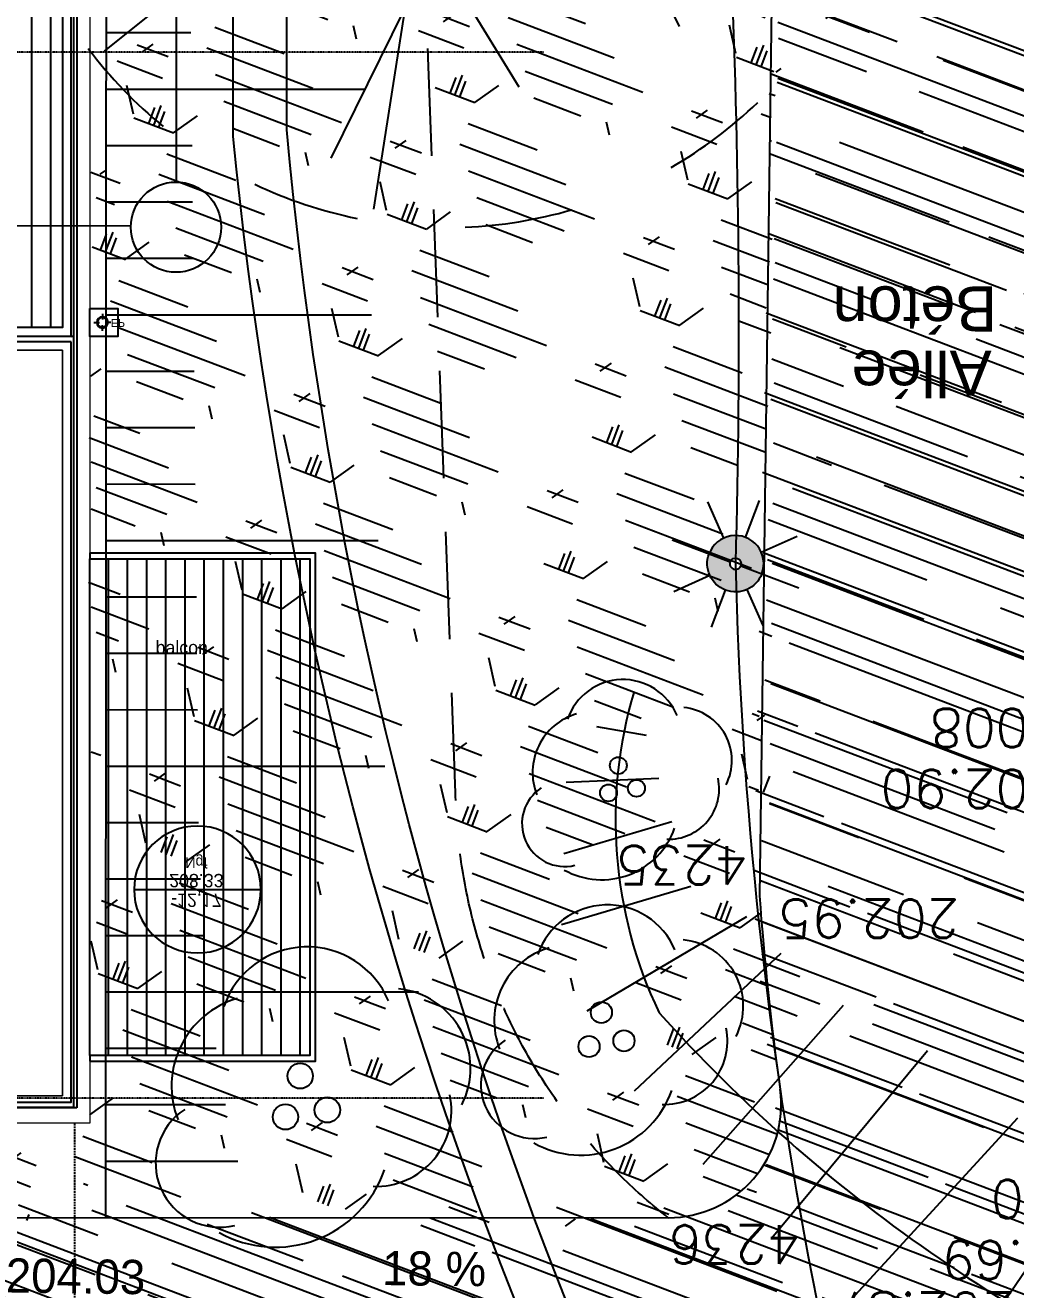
# Model space of a CAD drawing. Extents: x -594 to 29166, y -5797 to 14313.
# Drawn here: x 11911 to 12789, y 2165 to 3285 of the extents above; entities that cross this region are included whole.
import ezdxf
from ezdxf.enums import TextEntityAlignment as Align
from ezdxf.lldxf.tags import DXFTag

# ---------------------------------------------------------------- set-up
doc = ezdxf.new("R2010")
doc.units = 0
for name, pattern in [('CACHE2', [4.762499999999999, 3.175, -1.5875]), ('Style de ligne -1', [0.41664, 0.20828, -0.20836]), ('Style de ligne -15', [2.0832800000000002, 1.25, -0.41656, 0.1388600000000001, -0.2778600000000001])]:
    doc.linetypes.add(name, pattern=pattern)
doc.layers.get('0').update_dxf_attribs({"color": 252})
for name, color, linetype in [('A SITE', 252, 'Continuous'), ('B GÈnÈral_Hatch', 252, 'Continuous'), ('B Général', 252, 'Continuous'), ('C ANNOTATIONS-axes horizontaux', 252, 'Style de ligne -1'), ('C ANNOTATIONS-niveaux', 252, 'Continuous'), ('C ANNOTATIONS-prestations', 252, 'Continuous'), ('C ANNOTATIONS-texte', 252, 'Continuous'), ('Fond topo - VEG', 252, 'Continuous'), ('Fond topo - VOI_TXT', 252, 'Continuous'), ('Fond topo - Z_500', 252, 'Continuous'), ('prlm-VRD', 252, 'Continuous'), ('SA - arbuste', 252, 'Continuous'), ('SA - bât C', 252, 'Continuous'), ('SA - béton balayé', 252, 'Continuous'), ('SA - couvre sol', 252, 'Continuous'), ('SA - ECL-réso', 252, 'Eclairage public'), ('SA - emmarchements', 252, 'Continuous'), ('SA - EP-réso', 252, 'EP'), ('SA - EU-réso', 252, 'EU'), ('SA - limite revêtement', 252, 'Continuous'), ('SA - Talus', 252, 'Continuous')]:
    doc.layers.add(name, color=color, linetype=linetype)
for name, color, linetype, plot in [('Fond topo - N', 252, 'Continuous', False), ('Fond topo - NCACHE', 252, 'Continuous', False), ('Fond topo - ZCACHE', 252, 'Continuous', False)]:
    doc.layers.add(name, color=color, linetype=linetype, plot=plot)
doc.layers.add('Fond topo - P', color=252, linetype='Continuous', lineweight=50)
doc.layers.add('Fond topo - VOI', color=252, linetype='Continuous', lineweight=25)
doc.styles.add('2000_ARIAL', font='arial.ttf', dxfattribs={"height": 0.400000006})
doc.styles.add('Arial', font='arial.ttf')
doc.styles.add('Eurostile', font='')
doc.styles.add('Lignes', font='arial.ttf', dxfattribs={"height": 0.35})
doc.styles.add('SIMPLEX', font='simplex_.ttf', dxfattribs={"height": 1.25})
doc.styles.get('Eurostile').set_extended_font_data('Eurostile')
tags = doc.linetypes.add('Eclairage public', pattern='A,5,-0.25,["ECL",Lignes,S=1,R=0,X=0,Y=-0.18],-1.25', length=6.5).pattern_tags.tags
tags[15:16] = [DXFTag(74, 4), DXFTag(75, 0), DXFTag(340, '0'), DXFTag(46, 0.0), DXFTag(50, 0.0), DXFTag(44, 0.0), DXFTag(45, 0.0)]
tags[4:5] = [DXFTag(74, 4), DXFTag(75, 0), DXFTag(340, '0'), DXFTag(46, 0.0), DXFTag(50, 0.0), DXFTag(44, 0.0), DXFTag(45, 0.0)]
tags = doc.linetypes.add('EP', pattern='A,5,-0.25,["EP",Lignes,S=1,R=0,X=0,Y=-0.18],-1.25', length=6.5).pattern_tags.tags
tags[15:16] = [DXFTag(74, 4), DXFTag(75, 0), DXFTag(340, '0'), DXFTag(46, 0.0), DXFTag(50, 0.0), DXFTag(44, 0.0), DXFTag(45, 0.0)]
tags[4:5] = [DXFTag(74, 4), DXFTag(75, 0), DXFTag(340, '0'), DXFTag(46, 0.0), DXFTag(50, 0.0), DXFTag(44, 0.0), DXFTag(45, 0.0)]
tags = doc.linetypes.add('EU', pattern='A,5,-0.25,["EU",Lignes,S=1,R=0,X=0,Y=-0.18],-1.25', length=6.5).pattern_tags.tags
tags[15:16] = [DXFTag(74, 4), DXFTag(75, 0), DXFTag(340, '0'), DXFTag(46, 0.0), DXFTag(50, 0.0), DXFTag(44, 0.0), DXFTag(45, 0.0)]
tags[4:5] = [DXFTag(74, 4), DXFTag(75, 0), DXFTag(340, '0'), DXFTag(46, 0.0), DXFTag(50, 0.0), DXFTag(44, 0.0), DXFTag(45, 0.0)]
tags = doc.linetypes.add('L16', pattern=[0.37500001490116125, 0.300000011920929, -0.07500000298023224]).pattern_tags.tags
tags[6:7] = [DXFTag(74, 4), DXFTag(75, 0), DXFTag(340, '0'), DXFTag(46, 0.0), DXFTag(50, 0.0), DXFTag(44, 0.0), DXFTag(45, 0.0)]
tags[4:5] = [DXFTag(74, 4), DXFTag(75, 0), DXFTag(340, '0'), DXFTag(46, 0.0), DXFTag(50, 0.0), DXFTag(44, 0.0), DXFTag(45, 0.0)]
pattern_1 = [(90, (0, 0), (17, 0), [])]

# ---------------------------------------------------------------- blocks, each defined once
blk = doc.blocks.new('B n0.Groupe-7-1')
at = {"layer": 'B GÈnÈral_Hatch', "linetype": 'Continuous'}
h = blk.add_hatch(dxfattribs=at)
h.set_pattern_fill('PLATELAGE BOIS', color=256, style=0, pattern_type=2)
h.set_pattern_definition(pattern_1)
h.paths.add_polyline_path([(122276.6459955794, -123595.2800165533), (122276.6459955794, -123155.2800165533), (122471.6459955211, -123155.2800165533), (122471.6459955211, -123595.2800165533)])
at = {"layer": 'B Général', "linetype": 'Continuous', "flags": 128}
for points in [[(122276.6459955211, -123600.2800165533), (122476.6459954627, -123600.2800165533), (122476.6459955211, -123150.2800165533), (122276.6459955794, -123150.2800165533), (122276.6459955794, -123155.2800165533), (122471.6459955211, -123155.2800165533), (122471.6459954627, -123595.2800165533), (122276.6459955211, -123595.2800165533)], [(122276.6459955794, -123595.2800165533), (122276.6459955794, -123155.2800165533), (122471.6459955211, -123155.2800165533), (122471.6459955211, -123595.2800165533)]]:
    blk.add_lwpolyline(points, close=True, dxfattribs=at)
blk = doc.blocks.new('B n0.Alti BAT B R-4')
at = {"layer": 'C ANNOTATIONS-niveaux', "linetype": 'Continuous'}
blk.add_line((-55.25000000055847, -0.1587500055152475), (57.24999999944153, -0.1587499942842271), dxfattribs=at)
blk.add_circle((0.9999999994415362, -0.1587499999001181), 56.24999999999999, dxfattribs=at)
at = {"layer": 'C ANNOTATIONS-niveaux', "attachment_point": 2, "rotation": 5.719209817114066e-09, "style": 'Eurostile'}
for s, insert, char_height, line_spacing_factor in [('-12,17', (-1.525933757643386e-09, 15.28703703703704), 11.75925925925926, 0.8945783132530121), ('208.33', (2.143331951221373e-10, -2.175462962963048), 11.75925925925926, 0.8945783132530121), ('Ngf', (1.913994740065516e-09, -19.20287037037046), 9.407407407407408, 0.8945783132530118)]:
    blk.add_mtext(s, dxfattribs=dict(at, insert=insert, char_height=char_height, line_spacing_factor=line_spacing_factor))
blk = doc.blocks.new('B n0.EP')
at = {"layer": 'B Général', "linetype": 'Continuous'}
for p, q in [((-7.5, 0), (-2.5, 0)), ((0, 7.5), (0, 2.5)), ((7.5, 0), (2.5, 0)), ((0, -7.5), (0, -2.5))]:
    blk.add_line(p, q, dxfattribs=at)
at = {"layer": 'B Général', "linetype": 'Continuous', "flags": 128}
for points in [[(-5, 0, -0.9999999999999999), (4.999999999999992, 0, -0.9999999999999999)], [(-4.333333333333333, 0, -0.9999999999999999), (4.333333333333326, 0, -0.9999999999999999)]]:
    blk.add_lwpolyline(points, format="xyb", close=True, dxfattribs=at)
at = {"layer": 'C ANNOTATIONS-prestations', "insert": (7.5, 3.986388888888887), "char_height": 7.055555555555555, "attachment_point": 1, "line_spacing_factor": 0.8945783132530122, "style": 'Eurostile'}
blk.add_mtext('EP', dxfattribs=at)
blk = doc.blocks.new('B n0.Groupe-12-1')
at = {"layer": 'B Général', "linetype": 'Continuous', "flags": 128}
blk.add_lwpolyline([(122276.5401640738, -122933.2231684832), (122301.5401640738, -122933.2231684832), (122301.5401640738, -122958.2231684832), (122276.5401640738, -122958.2231684832)], close=True, dxfattribs=at)
at = {"layer": 'B Général', "xscale": -1, "rotation": 180}
blk.add_blockref('B n0.EP', (122287.7901640737, -122945.7141044684), dxfattribs=at)
blk = doc.blocks.new('B n0.Groupe-46-1')
at = {"layer": 'B GÈnÈral_Hatch', "linetype": 'Continuous'}
h = blk.add_hatch(dxfattribs=at)
h.set_pattern_fill('PLATELAGE BOIS', color=256, style=0, pattern_type=2)
h.set_pattern_definition(pattern_1)
h.paths.add_polyline_path([(121152.4824447329, -122450.3251997267), (122252.5401640738, -122450.3251997267), (122252.5401640738, -122950.3251997506), (121152.4824447329, -122950.3251997506)])
at = {"layer": 'B Général', "linetype": 'Continuous'}
blk.add_line((121142.4824447329, -122958), (122262.5401640738, -122958), dxfattribs=at)
at = {"layer": 'B Général', "linetype": 'Continuous', "lineweight": 18, "flags": 128}
for points in [[(121128.4824447671, -122450.3251996733), (121152.4824447671, -122450.3251996733), (121152.4824447671, -122950.3251997506), (122252.5401640738, -122950.3251997506), (122252.5401640738, -122450.3251996733), (122276.5401640738, -122450.3251996733), (122276.5401640738, -123655.2231682316), (121128.4824447671, -123655.2231682316)], [(121152.4824447671, -122970.3251997506), (121152.4824447671, -123631.2231682316), (122252.5401640738, -123631.2231682316), (122252.5401640738, -122970.3251997506), (121152.4824447671, -122970.3251997506)]]:
    blk.add_lwpolyline(points, close=True, dxfattribs=at)
at = {"layer": 'B Général', "linetype": 'Continuous', "flags": 128}
for points in [[(122265.0401640738, -123641.7231681965), (121141.9824447768, -123641.7231682395), (121141.9824447253, -122450.3251996734), (121146.9824447248, -122450.3251996732), (121146.982444749, -122957.9850160159), (122260.0401640738, -122958.0200382308), (122260.0401640738, -122450.3251996733), (122265.0401640738, -122450.3251996733)], [(121152.4824447329, -122450.3251997267), (122252.5401640738, -122450.3251997267), (122252.5401640738, -122950.3251997506), (121152.4824447329, -122950.3251997506)], [(122260.0401640738, -122963.0199476663), (121146.9824447492, -122962.9946551709), (121146.9824447671, -123636.7231682316), (122260.0401640738, -123636.7231682045)]]:
    blk.add_lwpolyline(points, close=True, dxfattribs=at)
blk.add_lwpolyline([(121142.4824447329, -122450.3241368637), (121142.4824447329, -123641.2231679514), (122262.5401640738, -123641.2231679514), (122262.5401640738, -122450.3251997267)], dxfattribs=at)
at = {"layer": 'B Général', "linetype": 'Continuous', "lineweight": 20, "flags": 128}
blk.add_lwpolyline([(121152.4824447671, -122970.3251997506), (122252.5401640738, -122970.3251997506), (122252.5401640738, -123631.2231682316), (121152.4824447671, -123631.2231682316)], close=True, dxfattribs=at)
at = {"layer": 'B Général'}
for name in ['B n0.Groupe-12-1', 'B n0.Groupe-7-1']:
    blk.add_blockref(name, (0, 0), dxfattribs=at)
at = {"layer": 'C ANNOTATIONS-niveaux', "xscale": -1, "rotation": 180}
blk.add_blockref('B n0.Alti BAT B R-4', (122371.0525407067, -123448.3957228079), dxfattribs=at)
at = {"layer": 'C ANNOTATIONS-texte', "insert": (122334.9578615856, -123227.8895674314), "char_height": 11.75925925925926, "attachment_point": 1, "line_spacing_factor": 0.8945783132530121, "style": 'Eurostile'}
blk.add_mtext('balcon\\P', dxfattribs=at)
blk = doc.blocks.new('A 90.MENSURA_TALSYM_5')
at = {"layer": 'SA - Talus'}
for p, q in [((1841158.055773993, 5171590.540957336), (1841160.196542903, 5171591.354368667)), ((1841157.878180539, 5171591.008354989), (1841158.57997795, 5171591.275011498)), ((1841158.233367448, 5171590.073559685), (1841158.944477518, 5171590.343754654)), ((1841158.410960902, 5171589.606162033), (1841159.126727302, 5171589.878126231)), ((1841158.588554357, 5171589.138764381), (1841159.308977087, 5171589.412497809)), ((1841158.766147811, 5171588.67136673), (1841160.963357082, 5171589.506223266)), ((1841158.943741266, 5171588.203969077), (1841159.673476655, 5171588.481240964)), ((1841159.12133472, 5171587.736571426), (1841159.855726439, 5171588.015612542)), ((1841159.476521629, 5171586.801776122), (1841161.730171261, 5171587.658077865)), ((1841159.298928175, 5171587.269173775), (1841160.037976224, 5171587.54998412)), ((1841159.654115084, 5171586.334378471), (1841160.402475792, 5171586.618727274)), ((1841159.831708538, 5171585.866980818), (1841160.584725576, 5171586.153098852)), ((1841160.186895447, 5171584.932185515), (1841162.496985441, 5171585.809932462)), ((1841160.009301993, 5171585.399583166), (1841160.766975361, 5171585.68747043)), ((1841160.364488902, 5171584.464787863), (1841161.132086691, 5171584.756446032)), ((1841160.542082356, 5171583.997390212), (1841161.325271029, 5171584.294972328)), ((1841160.897269265, 5171583.062594907), (1841163.488688074, 5171584.04723618)), ((1841160.719675811, 5171583.52999256), (1841161.531712426, 5171583.838535803)), ((1841161.07486272, 5171582.595197256), (1841161.989191766, 5171582.942607759)), ((1841161.252456174, 5171582.127799604), (1841162.244874484, 5171582.504881079)), ((1841161.430049629, 5171581.660401952), (1841162.524522931, 5171582.076260471))]:
    blk.add_line(p, q, dxfattribs=at)
blk = doc.blocks.new('A 90.200')
at = {"linetype": 'Continuous', "lineweight": -2}
blk.add_circle((0, 0), 0.4, dxfattribs=at)
blk = doc.blocks.new('A 90.Candélabre', base_point=(-13.42592592600001, -9.391534390999993))
for points in [[(-13.67592592600001, -9.391534390999993, -1), (-13.17592592600001, -9.391534390999993), (-13.37592592600001, -9.391534390999993, 1), (-13.475925926, -9.391534390999993)], [(-13.67592592600001, -9.391534390999993, -1), (-13.17592592600001, -9.391534390999993), (-13.37592592600001, -9.391534390999993, 1), (-13.475925926, -9.391534390999993)], [(-13.67592592600001, -9.391534390999993), (-13.475925926, -9.391534390999993, 1), (-13.37592592600001, -9.391534390999993), (-13.17592592600001, -9.391534390999993, -1)], [(-13.67592592600001, -9.391534390999993), (-13.475925926, -9.391534390999993, 1), (-13.37592592600001, -9.391534390999993), (-13.17592592600001, -9.391534390999993, -1)]]:
    blk.add_hatch(color=250).paths.add_polyline_path(points)
at = {"linetype": 'Continuous', "flags": 128}
for points in [[(-13.42592592600001, -9.141534390999993), (-13.42592592600001, -8.791534391999988)], [(-13.60270262100001, -9.214757695999992), (-13.850189994, -8.967270322999994)], [(-13.24914923200001, -9.214757696999996), (-13.001661857, -8.96727032199999)], [(-14.02592592600001, -9.391534390999993), (-13.67592592600001, -9.391534390999993)], [(-13.17592592600001, -9.391534390999993), (-12.825925927, -9.391534390999993)], [(-13.85018999600001, -9.815798461), (-13.60270262200001, -9.568311086999998)], [(-13.00166185800001, -9.815798458999993), (-13.249149231, -9.568311085999994)], [(-13.42592592600001, -9.991534390999988), (-13.42592592600001, -9.641534390999993)]]:
    blk.add_lwpolyline(points, dxfattribs=at)
for points in [[(-13.67592592600001, -9.391534390999993), (-13.475925926, -9.391534390999993, -1), (-13.37592592600001, -9.391534390999993), (-13.17592592600001, -9.391534390999993, 1)], [(-13.67592592600001, -9.391534390999993), (-13.475925926, -9.391534390999993, 1), (-13.37592592600001, -9.391534390999993), (-13.17592592600001, -9.391534390999993, -1)]]:
    blk.add_lwpolyline(points, format="xyb", close=True, dxfattribs=at)
blk = doc.blocks.new('A 90.PTOPO')
at = {"layer": 'Fond topo - NCACHE', "style": 'SIMPLEX'}
blk.add_attdef('MAT', text='', height=0.34, dxfattribs=at).set_placement((0.09999999986030161, -0.09999999962747097), align=Align.TOP_LEFT)
at = {"layer": 'Fond topo - ZCACHE', "style": 'SIMPLEX'}
blk.add_attdef('ALT', (0.09999999986030161, 0.09999999962747097), '', height=0.34, dxfattribs=at)
blk = doc.blocks.new('A 90.RESINEUX')
at = {"ltscale": 2}
for p, q in [((0.325816989, 0.248851468), (0.345816302, 0.168854217)), ((0.365815615, 0.248851468), (0.365815615, 0.188853529)), ((0.285818364, 0.238851811), (0.325816989, 0.15885456)), ((0.395814584, 0.238851811), (0.395814584, 0.188853529)), ((0.425813553, 0.228852155), (0.415813896, 0.188853529)), ((0.245819739, 0.218852498), (0.29581802, 0.138855248)), ((0.445812866, 0.208852842), (0.435813209, 0.188853529)), ((0.205821113, 0.198853186), (0.265819051, 0.108856279)), ((0.165822488, 0.178853873), (0.225820426, 0.07885731)), ((0.115824206, 0.148854904), (0.205821113, 0.038858684))]:
    blk.add_line(p, q, dxfattribs=at)
for centre, major_axis, ratio, start_param, end_param in [((0.346817063, 0.020858942), (0.141416496, 0.141416496), 0.9999999999984862, 0.2082352305735228, 0.9403659464662355), ((0.6156107310000001, -0.413017298), (-0.494244527, 0.494244527), 0.9999999999994863, 5.940864207087385, 6.402329262634387)]:
    blk.add_ellipse(centre, major_axis=major_axis, ratio=ratio, start_param=start_param, end_param=end_param, dxfattribs=at)
blk = doc.blocks.new('A 90.VEG12')
at = {"ltscale": 2}
for p, q in [((0.01815258799999997, 0.057406781), (0.100441039, 0.47293725)), ((0.05749608, 0.253444298), (0.145517598, 0.414706841)), ((0.037902722, 0.15845596), (-0.06593155700000003, 0.344147082)), ((-0.158788295, 0.086017079), (-0.245985314, 0.284587218)), ((0.04981112299999996, 0.033821695), (0.391570728, 0.285894318)), ((0.143890955, 0.107467204), (0.230033352, 0.253971609)), ((0.2917471699999999, 0.208620217), (0.392372872, 0.233301274)), ((-0.05229389700000003, 0.02983962500000001), (-0.383643778, 0.204631851)), ((-0.25001839, 0.135126714), (-0.3755999820000001, 0.091127132)), ((0.122915307, -0.02992704099999999), (0.317230371, 0.05540147100000001)), ((0.057557527, -0.01766878999999999), (0.411943876, -0.08413611500000001)), ((-0.05265807700000003, -0.029192154), (-0.412380265, -0.256628677)), ((-0.09359106700000003, -0.049762263), (-0.2956446150000001, -0.04653133200000001)), ((0.184132294, -0.04763066399999999), (0.323120213, -0.192805613)), ((0.01825986499999999, -0.057372749), (0.107637982, -0.4128258760000001)), ((0.02259491799999996, -0.07955337300000001), (0.001649748999999978, -0.36183712)), ((-0.151821475, -0.09483882200000002), (-0.2999525240000001, -0.315936062)), ((0.05371548199999998, -0.188497704), (0.197263789, -0.356749422))]:
    blk.add_line(p, q, dxfattribs=at)
for start, end in [(90, 103.8461539085843), (62.30769199853572, 76.15384597947835), (117.6923078993823, 131.5384619204946), (34.61538499867542, 48.46153799321151), (145.3846149358338, 159.2307690506909), (6.923076979206323, 20.76923090842763), (173.0769230068974, 186.9230769931026), (339.2307689837768, 353.0769230207937), (200.7692310571047, 214.6153850641662), (311.5384620067885, 325.3846150013246), (228.4615380795054, 242.3076921006177), (283.8461540205217, 297.6923080014643), (256.1538460914157, 270)]:
    blk.add_arc((0, 0), 0.496982058, start, end, dxfattribs=at)
blk = doc.blocks.new('A$C380262B1')
at = {"layer": 'SA - béton balayé'}
h = blk.add_hatch(dxfattribs=at)
h.set_pattern_fill('BETON_BALAYE', color=256, scale=50, angle=-20.82846392552948, style=0, pattern_type=2)
h.set_pattern_definition([(339.1715360744705, (-355966725.0913794, -417896002.4038396), (120.5899727452301, 7.619611099305162), [750, -100, 250, -50]), (339.1715360744705, (-355966654.0479279, -417896002.6831044), (-23.08696394935313, 79.93273481872912), [150, -16.5, 300, -37.5]), (339.1715360744705, (-355966686.6133692, -417895971.5705341), (254.9204179624569, -61.13779932125717), [400, -70, 200, -50])])
h.paths.add_polyline_path([(1873.113977955654, -1045.302820485085), (1723.694125330076, -1045.058329775929), (1723.307328578085, -925.0544283539057), (2345.532266516238, -924.7764729894698), (2345.145130297169, -964.4988502375782), (3017.950370302424, -1034.733838774264), (4386.429105047137, -1035.296649020165, 0.4554572218905719), (4485.51508099772, -921.50833401829, -0.01964105558483272), (4467.221169918776, -749.9391863122582), (4481.542929168791, 248.8766504451632, 0.1673816827692034), (4271.636023558676, 941.6985101997852, -0.1543094570110363), (3947.719518048689, 1816.496034897864), (3948.121993010864, 2223.469870258123), (4228.121712291613, 2223.073383234441), (4227.560372790322, 1826.65438670665, 0.1545072172811908), (4495.384320942685, 1110.103053227067, -0.1683812778433724), (4761.346017243341, 238.37751140818), (4744.886533962563, -628.3880593255162, 0.0517561400087343), (4870.208288822323, -1347.367929667234, 0.07683847701793518), (5066.27194066532, -1775.590235739946, 0.01799232693758742), (5358.835439849645, -2186.503778491169), (5613.365647150204, -2444.26066800952), (5515.134513610974, -2706.88981320709, -0.1699699658030997), (4566.215102141723, -1299.586025625467, 0.3336449647308316), (4374.211731227115, -1155.291634611785), (3011.679256986827, -1154.731269739568), (2987.463968060911, -1152.203405182809), (2588.298533950001, -2690.259298682213), (2395.835024816915, -3771.221282333136, 0.4142135626327677), (2476.75752537325, -3887.20209505409), (2969.033070793375, -3974.850948899984), (2947.999150305986, -4092.993126623333), (2455.722538055852, -4005.344082973897, -0.4142135620652547), (2277.693036897108, -3750.186295062304), (2470.928195118904, -2664.89038169384), (2866.758767655119, -1139.602836966515)])
at = {"layer": 'SA - couvre sol'}
h = blk.add_hatch(dxfattribs=at)
h.set_pattern_fill('PELOUSE6', color=256, scale=20.0000003, angle=-20.82846392552948, style=0, pattern_type=2)
h.set_pattern_definition([(339.1715360744705, (-355966725.0913794, -417896002.4038396), (42.66856022636761, 112.1578994106472), [37.50000056250001, -202.5000030375]), (69.17153607447052, (-355966711.9478756, -417896007.4040615), (-224.3157988212943, 85.33712045273523), [15.000000225, -105.000001575]), (69.17153607447052, (-355966703.1855397, -417896010.7375428), (-224.3157988212943, 85.33712045273523), [15.000000225, -105.000001575]), (69.17153607447052, (-355966707.5667076, -417896009.0708022), (-224.3157988212943, 85.33712045273523), [18.75000028125, -101.25000151875]), (102.8616036044705, (-355966716.3290473, -417896005.7373195), (-138.9786783228097, 309.6529187307753), [12.00000018, -420.7461593111921]), (35.48146854447052, (-355966698.8043811, -417896012.4042799), (42.66856026819347, 112.15789949691), [12.00000018, -420.7461593111923]), (35.48146854447052, (-355966690.0420359, -417896015.7377647), (42.66856026819347, 112.15789949691), [26.00000039, -406.6661590999923]), (102.8616036044705, (-355966725.0913794, -417896002.4038396), (-138.9786783228097, 309.6529187307753), [26.00000038999999, -406.6661590999921]), (339.1715360744705, (-355966637.5841588, -417896011.6212647), (42.66856022636761, 112.1578994106472), [44.42455106636826, -195.5754525336318]), (339.1715360744705, (-355966645.2927315, -417895987.8252255), (42.66856022636761, 112.1578994106472), [82.81008944215132, -56.09585564143782, 43.07431864611477, -58.01973967029609]), (339.1715360744705, (-355966652.8536296, -417895964.0853666), (42.66856022636761, 112.1578994106472), [119.4799495921992, -46.28746189431192, 29.47870124218051, -44.75389087130836]), (339.1715360744705, (-355966660.4874305, -417895940.3177731), (42.66856022636761, 112.1578994106472), [100.4611429069171, -139.5388606930829]), (339.1715360744705, (-355966653.2864798, -417895922.1938078), (42.66856022636761, 112.1578994106472), [65.56973938354609, -174.4302642164539])])
h.paths.add_polyline_path([(3874.402234796435, 2224.16717056185), (3948.121993010864, 2223.469870258123), (3947.719518048689, 1816.496034897864, 0.1543094570110363), (4271.636023558676, 941.6985101997852, -0.1673816830399567), (4481.542929168791, 248.8766504451632), (4467.221169872209, -749.9391872435808, 0.01964105534541962), (4485.515081370249, -921.5083369985223, -0.4554572138468074), (4386.429105047137, -1035.296649020165), (3017.950370302424, -1034.733838774264), (2345.145130297169, -964.4988502375782), (2345.532266516238, -924.7764729894698), (2725.597945041955, -924.9409616924822), (2725.597788533196, -951.4517605304718), (3873.655507899821, -951.4585392549634), (3873.269711760804, 1653.436598367989)])
at = {"layer": 'Fond topo - VOI', "linetype": 'L16', "ltscale": 2, "flags": 128}
blk.add_lwpolyline([(4479.839614545926, 246.1690682917833), (4480.587842268869, 236.0518636181951), (4467.221169918776, -749.9391863122582, 0.01605049292186178), (4485.51508099772, -921.50833401829)], format="xyb", dxfattribs=at)
at = {"layer": 'SA - arbuste'}
for centre in [(4342.16879112646, -634.6597639843822), (4358.184321783483, -654.7559106722474), (4333.443523896858, -658.8641343638301)]:
    blk.add_circle(centre, 7.500000000000001, dxfattribs=at)
at = {"layer": 'SA - arbuste', "ltscale": 1.25}
for centre in [(4327.142977109179, -853.3996298909187), (4347.162390453741, -878.5198132507503), (4316.236393107101, -883.6550926789641)]:
    blk.add_circle(centre, 9.375, dxfattribs=at)
at = {"layer": 'SA - arbuste', "ltscale": 1.5}
for centre in [(4060.222211340442, -909.6763731911778), (4084.245507279411, -939.8205932229757), (4047.13431042619, -945.9829286672175)]:
    blk.add_circle(centre, 11.25, dxfattribs=at)
at = {"layer": 'SA - arbuste', "ltscale": 0.800000011920929}
for centre, radius, start, end in [((4346.328639565036, -610.5207653716207), 52.09336, 22.80008198458061, 161.0173601898421), ((4320.130958920345, -640.700363740325), 53.97568, 106.2200000794375, 201.7271931622907), ((4395.64957995899, -630.1938506774604), 47.1596, 332.8793972586444, 84.52984203483423), ((4386.941494559869, -655.3093868307769), 44.59584, 267.7782710495378, 12.18273896243948), ((4294.654227280989, -686.1687244847417), 37.90984, 123.1648063609246, 283.6472740681418), ((4327.495089685544, -667.403082922101), 68.40896000000001, 240.9328740827594, 340.638920089204), ((4332.342787692323, -823.2258816249669), 65.11670000000001, 22.80008209850225, 161.0173602444442), ((4066.461983881891, -873.4678754583001), 78.14004, 22.80008215792389, 161.0173599661481), ((4393.993963161483, -847.8172382339835), 58.9495, 332.8793969604278, 84.52984207503773), ((4299.595686839893, -860.9503795392811), 67.46960000000001, 106.2200001454267, 201.7271932167025), ((4140.443394472823, -902.9775033704937), 70.7394, 332.8793970857644, 84.52984206163656), ((4027.165462868288, -918.7372729182243), 80.96352, 106.2199999105451, 201.7271929937239), ((4383.108856435865, -879.2116584256291), 55.74480000000001, 267.7782710495378, 12.18273885245603), ((4267.749772267416, -917.7858305163682), 47.3873, 123.1648061129048, 283.6472741457888), ((4127.381266420707, -940.6508075073361), 66.89376, 267.7782711563398, 12.1827390174694), ((4308.800850389525, -894.3287786096334), 85.5112, 240.9328741438049, 340.6389198110253), ((3988.950365455821, -986.9398140348494), 56.86476, 123.1648060725655, 283.647274171534), ((4038.21165910922, -958.7913517840207), 102.61344, 240.9328741318853, 340.6389202078132)]:
    blk.add_arc(centre, radius, start, end, dxfattribs=at)
at = {"layer": 'SA - bât C', "linetype": 'CACHE2', "ltscale": 0.5, "elevation": 1e-07, "flags": 128}
blk.add_lwpolyline([(3859.991286182776, -1932.415486872196), (3860.394721245393, -951.4584611169994)], dxfattribs=at)
at = {"layer": 'SA - ECL-réso', "ltscale": 75, "elevation": 1e-07, "flags": 128}
for points in [[(3936.751262517646, 1675.575026404113, 0.1362120017762133), (4397.406184161082, 634.6981865353882, -0.03575262993527941), (4445.988587057218, -455.7764925062656, 0.08458757116206624), (4688.007678696886, -1702.291359193623, 0.1018241665879795), (5463.774605980143, -2635.676463134587, -0.1154325763872777), (6350.591767206788, -3452.526712417603)], [(-4396.932737762108, -562.4501509591937, 0.2930350939041828), (-5041.644091997296, -762.3369698412716, 0.1518295808238322), (-3855.765119707212, -869.9765439145267, 0.5077465248592722), (-2657.729916833341, -932.366865221411, -0.3108125397037955), (-1623.110999399796, -284.8566495813429, -0.4227801843689576), (-618.780591385439, -977.1536972373724, -0.1041967193315425), (528.2216136343777, -1482.435142621398, 0.2818692953754232), (1528.196012182161, -1082.806245330721, 0.1048625014031917), (2697.86843531765, -962.3365404084325, 0.1624908663689829), (3899.906988954172, -1188.461219426244, -0.2983671517984825), (4688.007678696886, -1702.291359193623)]]:
    blk.add_lwpolyline(points, format="xyb", dxfattribs=at)
at = {"layer": 'SA - EP-réso', "ltscale": 75, "elevation": 1e-07, "flags": 128}
blk.add_lwpolyline([(7057.359504513443, -3847.703095152974), (7073.392802523449, -3763.613773323596, 0.3038135515548239), (6960.411896975711, -3575.048330798745), (5913.974411366507, -3011.549311224371, -0.2451589190929156), (4000.934660993516, -77.21436368301511), (4001.812148932368, 2129.220911115408, 0.2442911667358615), (3989.247120078653, 2158.72304784134)], format="xyb", dxfattribs=at)
for points in [[(3950.520720891654, -117.4924669787288), (3951.81366330944, 2133.03868630901)], [(2697.640163591132, -155.4333434440196), (3910.622732667252, -156.3031785190105)]]:
    blk.add_lwpolyline(points, dxfattribs=at)
at = {"layer": 'SA - EU-réso', "ltscale": 75, "elevation": 1e-07, "flags": 128}
blk.add_lwpolyline([(7122.338611911982, -3775.948962569237, 0.02430399992714655), (7123.694521654397, -3766.136091016233, 0.3084876794272485), (6975.278355227783, -3541.620403155684), (5930.56019009091, -2977.680810168386, -0.2470799863846096), (4048.446195200086, -71.39504831284285), (4050.931468652561, 1815.419044345617, -0.1208395636719429), (4094.591287523508, 1944.958092924207), (4176.118864258751, 2062.84625325352, 0.1663501201703965), (4193.535042321309, 2131.213369499892)], format="xyb", dxfattribs=at)
at = {"layer": 'SA - limite revêtement', "elevation": 1e-07, "flags": 128}
blk.add_lwpolyline([(2345.56627990678, -921.2865015491843), (2345.145130297169, -964.4988502375782), (3017.950370302424, -1034.733838774264), (4386.429105047137, -1035.296649020165, 0.4554572228184491), (4485.515080951154, -921.5083341114223)], format="xyb", dxfattribs=at)
at = {"layer": 'SA - Talus', "elevation": 1e-07, "flags": 128}
blk.add_lwpolyline([(3887.892421707511, -1035.091617330909), (3888.997324602678, 1651.487798150629), (3889.009088883176, 1680.093069840223)], dxfattribs=at)
at = {"layer": 'SA - Talus', "linetype": 'CACHE2', "ltscale": 30, "elevation": 1e-07, "flags": 128}
blk.add_lwpolyline([(4386.429105047137, -1035.296649020165, -0.2261218375777173), (4197.8358683642, -658.6829464882612), (4164.124049944803, 244.5397248491645, 0.07981512510906678), (4045.146221714094, 934.3265545554459, -0.06696525527887637), (3893.561055930331, 1680.517262313515)], format="xyb", dxfattribs=at)
at = {"layer": 'Fond topo - P', "ltscale": 2}
ref = blk.add_blockref('A 90.PTOPO', (4744.886533962563, -628.3880593255162), dxfattribs=dict(at, xscale=100, yscale=100, zscale=100, rotation=179.9607580165254))
ref.add_attrib('MAT', '4008', dxfattribs={"layer": 'Fond topo - N', "color": 0, "ltscale": 2, "height": 34, "rotation": 179.9607579854925, "style": 'SIMPLEX'}).set_placement((4734.893385367468, -618.3812126517296), align=Align.TOP_LEFT)
ref.add_attrib('ALT', '202.90', (4734.879687288776, -638.3812079206109), dxfattribs={"layer": 'Fond topo - Z_500', "color": 0, "ltscale": 2, "height": 34, "rotation": 179.9607579854925, "style": 'SIMPLEX'})
ref = blk.add_blockref('A 90.PTOPO', (4467.221169918776, -749.9391863122582), dxfattribs=dict(at, xscale=100, yscale=100, zscale=100, rotation=179.9607580165254))
ref.add_attrib('MAT', '4235', dxfattribs={"layer": 'Fond topo - N', "color": 0, "ltscale": 2, "height": 34, "rotation": 179.9607579854925, "style": 'SIMPLEX'}).set_placement((4457.228021277115, -739.9323397316039), align=Align.TOP_LEFT)
ref.add_attrib('ALT', '202.95', (4644.585534092039, -753.4246157854795), dxfattribs={"layer": 'Fond topo - Z_500', "color": 0, "ltscale": 2, "height": 34, "rotation": 179.9607579854925, "style": 'SIMPLEX'})
ref = blk.add_blockref('A 90.PTOPO', (4798.932803235948, -1045.888257026672), dxfattribs=dict(at, xscale=100, yscale=100, zscale=100, rotation=179.9607580165254))
ref.add_attrib('MAT', '4010', dxfattribs={"layer": 'Fond topo - N', "color": 0, "ltscale": 2, "height": 34, "rotation": 179.9607579854925, "style": 'SIMPLEX'}).set_placement((4788.939654640853, -1035.881410259753), align=Align.TOP_LEFT)
ref.add_attrib('ALT', '202.69', (4788.925956562161, -1055.881405528635), dxfattribs={"layer": 'Fond topo - Z_500', "color": 0, "ltscale": 2, "height": 34, "rotation": 179.9607579854925, "style": 'SIMPLEX'})
ref = blk.add_blockref('A 90.PTOPO', (4513.65808271803, -1086.068027373403), dxfattribs=dict(at, xscale=100, yscale=100, zscale=100, rotation=179.9607580165254))
ref.add_attrib('MAT', '4236', dxfattribs={"layer": 'Fond topo - N', "color": 0, "ltscale": 2, "height": 34, "rotation": 179.9607579854925, "style": 'SIMPLEX'}).set_placement((4503.664934122935, -1076.061180699617), align=Align.TOP_LEFT)
ref.add_attrib('ALT', '202.87', (4693.679455015808, -1101.529472880065), dxfattribs={"layer": 'Fond topo - Z_500', "color": 0, "ltscale": 2, "height": 34, "rotation": 179.9607579854925, "style": 'SIMPLEX'})
at = {"layer": 'Fond topo - VEG', "ltscale": 2, "zscale": 100}
for name, p, xscale, yscale, rotation in [('A 90.VEG12', (4190.195563901216, 239.754930883646), 799.9999999999999, 799.9999999999999, 182.3278434684567), ('A 90.RESINEUX', (4975.364335766062, -1333.646604977548), 1994.55622678985, 1994.55622678985, 106.5439777453508)]:
    blk.add_blockref(name, p, dxfattribs=dict(at, xscale=xscale, yscale=yscale, rotation=rotation))
at = {"layer": 'SA - ECL-réso', "linetype": 'ByBlock', "xscale": 100, "yscale": 100, "zscale": 100, "rotation": 339.1715360744705}
blk.add_blockref('A 90.Candélabre', (4445.988587057218, -455.7764925062656), dxfattribs=at)
at = {"layer": 'SA - EP-réso', "xscale": 100, "yscale": 100, "zscale": 100, "rotation": 339.1715360744705}
blk.add_blockref('A 90.200', (3950.109859509394, -157.4903568252921), dxfattribs=at)
at = {"layer": 'SA - Talus', "xscale": 100, "yscale": 100, "zscale": 100, "rotation": 339.1715360744705}
blk.add_blockref('A 90.MENSURA_TALSYM_5', (-355966725.0913794, -417896002.4038396), dxfattribs=at)
at = {"layer": 'Fond topo - VOI_TXT', "style": '2000_ARIAL'}
for s, p in [('Béton', (4678.062879433855, -210.0370198488235)), ('Allée', (4673.039162252098, -266.9705357402563))]:
    blk.add_text(s, height=40, rotation=179.9607579921626, dxfattribs=at).set_placement(p)
at = {"layer": 'SA - emmarchements', "style": 'Arial', "width": 0.9545000195503235}
for s, rotation, p in [('204.03', 359.2444855856917, (3799.141957145184, -1101.529022771865)), ('18 %', 359.2824331374674, (4132.70588084124, -1094.999801181257))]:
    blk.add_text(s, height=30.3030599, rotation=rotation, dxfattribs=at).set_placement(p)

msp = doc.modelspace()

# ---------------------------------------------------------------- linework, layer by layer
at = {"layer": 'A SITE', "linetype": 'Style de ligne -15', "lineweight": 50, "ltscale": 25.4}
msp.add_open_spline([(4176.460323989, 5442.268083721201), (4369.671814654253, 5480.305082514233), (4562.883305319505, 5518.342081307264), (4903.035870079556, 5519.770962749722), (5243.188434839607, 5521.199844192178), (5979.862232432676, 5524.644192387673), (6716.536030025745, 5528.088540583168), (7278.196035443951, 5527.680984529125), (7839.856040862154, 5527.273428475082), (8021.33605249903, 5527.04436151977), (8202.816064135908, 5526.815294564457), (8808.175518535207, 5525.355672830381), (9413.534972934507, 5523.896051096305), (10716.35055125782, 5525.292875773189), (12019.16612958114, 5526.689700450073), (12242.59736941556, 5526.219074095052), (12466.02860924998, 5525.748447740031), (12816.58825669966, 5520.962446153984), (13167.14790414932, 5516.176444567938), (13202.67334411069, 5616.323253230989), (13238.19878407206, 5716.470061894041), (13267.88797985007, 5802.201202280354), (13297.57717562809, 5887.932342666667), (13327.26637146807, 5973.663483182873), (13356.95556730804, 6059.39462369908), (13408.40586833479, 6207.963585019167), (13459.85616936153, 6356.532546339254), (13477.00626972637, 6406.055533505653), (13494.1563700912, 6455.578520672052), (13528.56424594086, 6560.211756405557), (13562.97212179051, 6664.844992139062), (13573.34426940263, 6696.386357049848), (13583.71641701474, 6727.927721960633), (13599.14459516289, 6774.844311820367), (13614.57277331104, 6821.7609016801), (13678.89845151418, 7117.445058481407), (13743.22412971732, 7413.129215282714), (13957.44417426001, 7453.649993311512), (14171.6642188027, 7494.17077134031), (14164.33110006091, 7534.454284825461), (14156.99798131911, 7574.737798310613), (14190.69856097776, 7584.1885789299), (14224.3991406364, 7593.639359549188), (14227.54598275065, 7586.876309721521), (14230.6928248649, 7580.113259893854), (14293.31613396937, 7599.075882379029), (14355.93944307384, 7618.038504864206), (14360.33627129155, 7603.518153668139), (14364.73309950925, 7588.997802472074), (14537.19463817218, 7591.452871283189), (14709.72105367121, 7640.318572682433), (14664.80085229129, 7789.364483691123), (14619.88065091136, 7938.410394699813), (15047.10136485209, 8062.384212492531), (15474.32207879282, 8186.35803028525), (15686.72011032906, 8247.99634733282), (15899.1181418653, 8309.634664380394), (15904.18095425764, 8311.16615035549), (15909.24376664999, 8312.697636330588), (15908.24632720474, 8315.994988719141), (15907.24888775948, 8319.292341107695), (17672.66370066847, 8849.18489157519), (19438.07851357746, 9379.077442042686), (19648.94625719312, 9442.84166650947), (19859.81400080878, 9506.605890976254), (20255.34999765514, 9309.740046358256), (20650.88599450151, 9112.87420174026), (20960.83037043088, 8222.925854629979), (21270.77474636025, 7332.977507519699), (21180.20482578994, 7304.155253916865), (21089.63490521962, 7275.333000314032), (21163.08192130905, 7017.583632131451), (21236.52893739848, 6759.834263948869), (21251.59096196499, 6763.900398713808), (21266.65298653151, 6767.966533478745), (21275.66331628615, 6734.589920389879), (21284.67364604079, 6701.213307301014), (21269.90174220742, 6697.225493309333), (21255.12983837404, 6693.237679317652), (21270.02909754186, 6638.046934804524), (21284.92835670968, 6582.856190291396), (21291.18791271421, 6584.546016145794), (21297.44746871873, 6586.235842000193), (21305.99505503359, 6495.045994312171), (21402.88127022713, 6506.77370062368), (21487.34614140726, 6527.117243858374), (21571.8110125874, 6547.460787093069), (21569.54090915693, 6559.077459708715), (21567.27080572647, 6570.694132324361), (21604.9826147757, 6578.638180696444), (21642.69442382495, 6586.582229068526), (21649.99092684802, 6549.24424479024), (21657.28742987109, 6511.906260511954), (21652.49321263043, 6510.896351562153), (21647.69899538977, 6509.88644261235), (21807.59759874861, 5746.171790918018), (21967.49620210746, 4982.457139223686), (21977.29087856582, 4938.619647976331), (21987.08555502418, 4894.782156728977), (22015.77968985148, 4743.897667099305), (22044.47382467878, 4593.013177469635), (22063.49845796792, 4473.15386370534), (22082.52309125707, 4353.294549941044), (22101.17758034708, 4237.725041504161), (22119.8320694371, 4122.155533067276), (22124.34521501322, 4087.383801149612), (22128.85836058934, 4052.612069231947), (22138.67043277023, 3933.294823616047), (22148.48250495112, 3813.977578000148), (22152.89930715496, 3687.239417307076), (22157.31610935879, 3560.501256614004), (22156.076484195, 3368.858372212821), (22154.83685903121, 3177.215487811639), (22152.19921093334, 3078.786779554529), (22149.56156283546, 2980.358071297419), (22145.45597761818, 2863.604543402881), (22141.35039240089, 2746.851015508344), (22132.84957172425, 2586.184714510545), (22124.3487510476, 2425.518413512747), (22087.73229281092, 1950.645502867765), (22051.11583457425, 1475.772592222784), (21993.93267188069, 847.2728484507301), (21936.74950918714, 218.7731046786765), (21915.72911809816, 183.1543716948916), (21894.70872700917, 147.5356387111067), (21213.22959377029, 141.5663173796755), (20531.75046053142, 135.5969960482442), (20529.70391122794, 160.0584829811443), (20527.65736192447, 184.5199699140445), (20322.85211202239, 176.690893984845), (20118.04686212031, 168.8618180556456), (19882.16605612223, 159.8448189737624), (19646.28525012414, 150.8278198918793), (19256.88795437214, 145.1817412266304), (18867.49065862014, 139.5356625613815), (18773.40076004949, -158.0539794890239), (18679.31086147885, -455.6436215394293), (18604.52972435834, -1398.2892427307), (18529.74858723784, -2340.934863921971), (18635.05281645298, -2777.584667182492), (18740.3570456681, -3214.234470443014), (18588.75649128179, -3295.852804806581), (18437.15593689547, -3377.471139170148), (18384.51067286626, -3407.386502780186), (18331.86540883705, -3437.301866390224), (18280.61346701965, -3484.555506740129), (18229.36152520225, -3531.809147090034), (18125.26721579346, -3688.348619902795), (18021.17290638468, -3844.888092715555), (17973.14358509049, -3961.195121001385), (17925.1142637963, -4077.502149287216), (17903.6595444782, -4188.267269896076), (17882.2048251601, -4299.032390504935), (17853.8311819437, -4428.724102620885), (17825.4575387273, -4558.415814736834), (17795.32097892486, -4816.051617467339), (17765.18441912243, -5073.687420197844), (17828.42555699479, -5320.211674328882), (17891.66669486716, -5566.73592845992), (16164.83861855822, -5333.520038808841), (14438.01054224929, -5100.304149157763), (14043.04613360993, -5030.62411782032), (13648.08172497056, -4960.944086482877), (13506.14388269963, -4936.078551666066), (13364.20604042869, -4911.213016849256), (13220.84792956359, -4883.357134984888), (13077.48981869849, -4855.501253120519), (12791.93663099906, -4799.706438058725), (12506.38344329963, -4743.911622996931), (12128.34885504419, -4679.679125337937), (11750.31426678875, -4615.446627678944), (11530.96657057306, -4571.296341279807), (11311.61887435737, -4527.14605488067), (10549.50275420606, -4375.436976027418), (9787.386634054754, -4223.727897174167), (9847.497623255429, -3981.593318758593), (9907.608612456102, -3739.45874034302), (9806.224612371345, -3461.390401503092), (9704.840612286585, -3183.322062663164), (9715.186505392605, -3083.78428544866), (9725.532398498623, -2984.246508234157), (9824.047302511954, -2441.958219058206), (9922.562206525283, -1899.669929882255), (9651.720328772337, -1701.166952330637), (9380.878451019391, -1502.663974779018), (9447.608481402609, -1104.824686992503), (9514.338511785827, -706.9853992059885), (9834.997575414756, -611.0330797781556), (10155.65663904368, -515.0807603503229), (10247.11430860766, 11.58272047775972), (10338.57197817164, 538.2462013058423), (10143.19891171326, 564.034399210519), (9947.825845254876, 589.8225971151958), (9948.480143309253, 594.7796016490087), (9949.134441363629, 599.7366061828216), (9614.749591614567, 638.6852105942904), (9280.364741865505, 677.6338150057593), (8737.858740855809, 744.5739853015723), (8195.352739846112, 811.5141555973853), (7103.907474774716, 948.2615167649813), (6012.462209703319, 1085.008877932577), (5516.206690876444, 1145.917004896744), (5019.951172049568, 1206.825131860911), (4567.056891918675, 1262.264872866837), (4114.162611787784, 1317.704613872763), (4102.179930818145, 1307.408669484968), (4090.197249848507, 1297.112725097174), (3869.943570597327, 1322.109522471705), (3649.689891346147, 1347.106319846236), (3455.220307945352, 1370.40469088167), (3260.750724544557, 1393.703061917104), (3258.524318804017, 1373.559348491966), (3256.297913063478, 1353.415635066829), (2884.9618248586, 1399.247563906887), (2513.625736653723, 1445.079492746946), (2816.188598448748, 2481.82475935111), (3118.751460243772, 3518.570025955275), (3122.582998515823, 3517.421165562354), (3126.414536787875, 3516.272305169434), (3182.802811835182, 3704.331784302535), (3239.191086882488, 3892.391263435636), (3244.935288008489, 3911.548615905299), (3250.679489134491, 3930.705968374963), (3342.692954312362, 4248.16559893286), (3434.706419490234, 4565.625229490758), (3504.836904109278, 4748.284544670305), (3574.967388728322, 4930.943859849853), (3700.502833669992, 5086.55402693077), (3826.038278611662, 5242.164194011688), (4001.249301300331, 5342.216138866444), (4176.460323989, 5442.268083721201)], degree=2, knots=[0, 0, 0, 1, 1, 2, 2, 3, 3, 4, 4, 5, 5, 6, 6, 7, 7, 8, 8, 9, 9, 10, 10, 11, 11, 12, 12, 13, 13, 14, 14, 15, 15, 16, 16, 17, 17, 18, 18, 19, 19, 20, 20, 21, 21, 22, 22, 23, 23, 24, 24, 25, 25, 26, 26, 27, 27, 28, 28, 29, 29, 30, 30, 31, 31, 32, 32, 33, 33, 34, 34, 35, 35, 36, 36, 37, 37, 38, 38, 39, 39, 40, 40, 41, 41, 42, 42, 43, 43, 44, 44, 45, 45, 46, 46, 47, 47, 48, 48, 49, 49, 50, 50, 51, 51, 52, 52, 53, 53, 54, 54, 55, 55, 56, 56, 57, 57, 58, 58, 59, 59, 60, 60, 61, 61, 62, 62, 63, 63, 64, 64, 65, 65, 66, 66, 67, 67, 68, 68, 69, 69, 70, 70, 71, 71, 72, 72, 73, 73, 74, 74, 75, 75, 76, 76, 77, 77, 78, 78, 79, 79, 80, 80, 81, 81, 82, 82, 83, 83, 84, 84, 85, 85, 86, 86, 87, 87, 88, 88, 89, 89, 90, 90, 91, 91, 92, 92, 93, 93, 94, 94, 95, 95, 96, 96, 97, 97, 98, 98, 99, 99, 100, 100, 101, 101, 102, 102, 103, 103, 104, 104, 105, 105, 106, 106, 107, 107, 108, 108, 109, 109, 110, 110, 111, 111, 112, 112, 113, 113, 114, 114, 115, 115, 115], dxfattribs=at)
at = {"layer": 'C ANNOTATIONS-axes horizontaux'}
for p, q in [((12370.81265411933, 3261.388904887642), (2960.812654119335, 3261.388904887642)), ((12370.81265411249, 2334.490936074872), (7910.812654119335, 2334.490936074872))]:
    msp.add_line(p, q, dxfattribs=at)

# ---------------------------------------------------------------- block references
at = {"layer": 'B Général'}
msp.add_blockref('B n0.Groupe-46-1', (-110308.0947783708, 125967.7141044684), dxfattribs=at)
at = {"layer": 'prlm-VRD'}
msp.add_blockref('A$C380262B1', (8094.782763188872, 3263.943246462347), dxfattribs=at)

doc.saveas('drawing.dxf')
